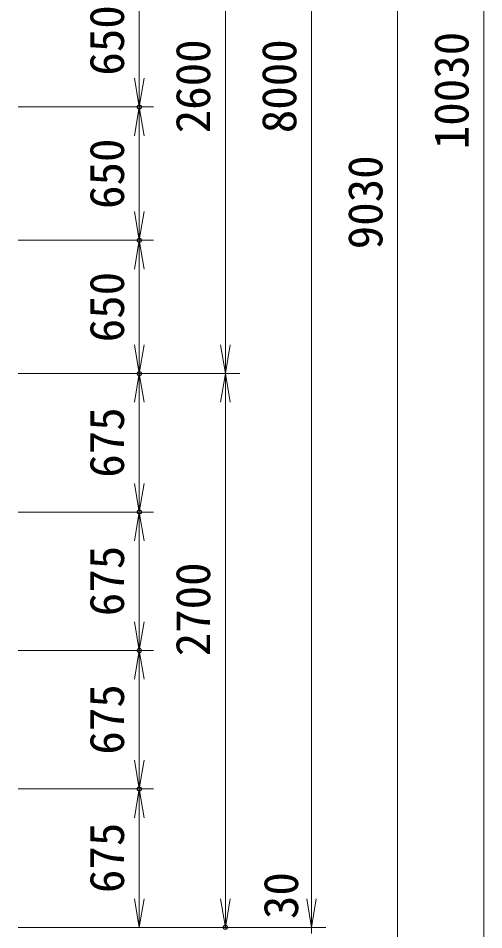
# Model space of a CAD drawing. Units: millimetres at full size. Extents: x -14700 to 14700, y -10395 to 10395.
# Drawn here: x -3752 to -1482, y -3464 to 980 of the extents above; entities that cross this region are included whole.
import ezdxf
from ezdxf.enums import TextEntityAlignment as Align

# ---------------------------------------------------------------- set-up
doc = ezdxf.new("R2010")
doc.units = ezdxf.units.MM
doc.header["$LTSCALE"] = 40
doc.header["$PDMODE"] = 32
doc.header["$PDSIZE"] = 20
doc.layers.add('0-2_D-STR-DIM', color=7, linetype='Continuous', lineweight=13)
doc.layers.add('0-3_0', color=7, linetype='Continuous', lineweight=18)
doc.layers.add('0-4_Defpoints', color=253, linetype='Continuous')
doc.styles.add('ＭＳ ゴシック', font='')
doc.styles.get('ＭＳ ゴシック').set_extended_font_data('MS Gothic')

# ---------------------------------------------------------------- blocks, each defined once
blk = doc.blocks.new('_Open')
at = {"layer": '0-3_0'}
blk.add_line((-40, 6.67), (0, 0), dxfattribs=at)
blk.add_lwpolyline([(-40, -6.67), (0, 0), (-40, 0)], dxfattribs=at)

msp = doc.modelspace()

# ---------------------------------------------------------------- linework, layer by layer
at = {"layer": '0-2_D-STR-DIM'}
for p, q in [((-1482.27, 5547.74), (-1482.27, -4482.26)), ((-2322.27, -3452.26), (-2322.27, 4547.74)), ((-1902.27, -4482.26), (-1902.27, 4547.74)), ((-2742.27, -752.26), (-2742.27, 1847.74)), ((-3162.27, 547.74), (-3162.27, 1197.74)), ((-3752.27, 547.74), (-3092.27, 547.74)), ((-3752.27, 547.74), (-3092.27, 547.74)), ((-3162.27, -102.26), (-3162.27, 547.74)), ((-3752.27, -102.26), (-3092.27, -102.26)), ((-3752.27, -102.26), (-3092.27, -102.26)), ((-3162.27, -752.26), (-3162.27, -102.26)), ((-3752.27, -752.26), (-3092.27, -752.26)), ((-3752.27, -752.26), (-3092.27, -752.26)), ((-3752.26, -752.26), (-2672.27, -752.26)), ((-3752.26, -752.26), (-2672.27, -752.26)), ((-3162.27, -1427.26), (-3162.27, -752.26)), ((-2742.27, -752.26), (-2742.27, -3452.26)), ((-3752.27, -1427.26), (-3092.27, -1427.26)), ((-3752.27, -1427.26), (-3092.27, -1427.26)), ((-3162.27, -2102.26), (-3162.27, -1427.26)), ((-3752.27, -2102.26), (-3092.27, -2102.26)), ((-3752.27, -2102.26), (-3092.27, -2102.26)), ((-3162.27, -2777.26), (-3162.27, -2102.26)), ((-3752.27, -2777.26), (-3092.27, -2777.26)), ((-3752.27, -2777.26), (-3092.27, -2777.26)), ((-3162.27, -3452.26), (-3162.27, -2777.26)), ((-2322.27, -3312.26), (-2322.27, -3172.26)), ((-3752.27, -3452.26), (-3092.27, -3452.26)), ((-3752.27, -3452.26), (-2252.27, -3452.26)), ((-3752.27, -3452.26), (-2252.27, -3452.26)), ((-3752.27, -3452.26), (-2672.27, -3452.26)), ((-2322.27, -3452.26), (-2322.27, -3482.26))]:
    msp.add_line(p, q, dxfattribs=at)
at = {"layer": '0-4_Defpoints'}
for p in [(-3162.27, 547.74), (-3162.27, -102.26), (-3162.27, -752.26), (-3162.27, -1427.26), (-3162.27, -2102.26), (-3162.27, -2777.26), (-2742.27, -3452.26)]:
    msp.add_point(p, dxfattribs=at)

# ---------------------------------------------------------------- block references
at = {"layer": '0-2_D-STR-DIM', "xscale": 3.5, "yscale": 3.5}
for p, rotation in [((-3162.27, 547.74), 270), ((-3162.27, 547.74), 90), ((-3162.27, -102.26), 270), ((-3162.27, -102.26), 90), ((-3162.27, -752.26), 270), ((-2742.27, -752.26), 270), ((-3162.27, -752.26), 90), ((-2742.27, -752.26), 90), ((-3162.27, -1427.26), 270), ((-3162.27, -1427.26), 90), ((-3162.27, -2102.26), 270), ((-3162.27, -2102.26), 90), ((-3162.27, -2777.26), 270), ((-3162.27, -2777.26), 90), ((-3162.27, -3452.26), 270), ((-2742.27, -3452.26), 270), ((-2322.27, -3452.26), 270), ((-2322.27, -3452.26), 270)]:
    msp.add_blockref('_Open', p, dxfattribs=dict(at, rotation=rotation))

# ---------------------------------------------------------------- texts
at = {"layer": '0-2_D-STR-DIM', "style": 'ＭＳ ゴシック'}
for s, p in [('650', (-3185.89, 700.31)), ('10030', (-1505.89, 341.62)), ('2600', (-2765.89, 419.3)), ('8000', (-2345.89, 419.75)), ('650', (-3185.89, 50.31)), ('9030', (-1925.89, -146.14)), ('650', (-3185.89, -599.69)), ('675', (-3185.89, -1259.93)), ('675', (-3185.89, -1934.93)), ('2700', (-2765.89, -2130.7)), ('675', (-3185.89, -2609.93)), ('675', (-3185.89, -3284.93)), ('30', (-2337.07, -3411.63))]:
    msp.add_text(s, height=168.3, rotation=90, dxfattribs=at).set_placement(p, align=Align.BOTTOM_LEFT)

doc.saveas('drawing.dxf')
